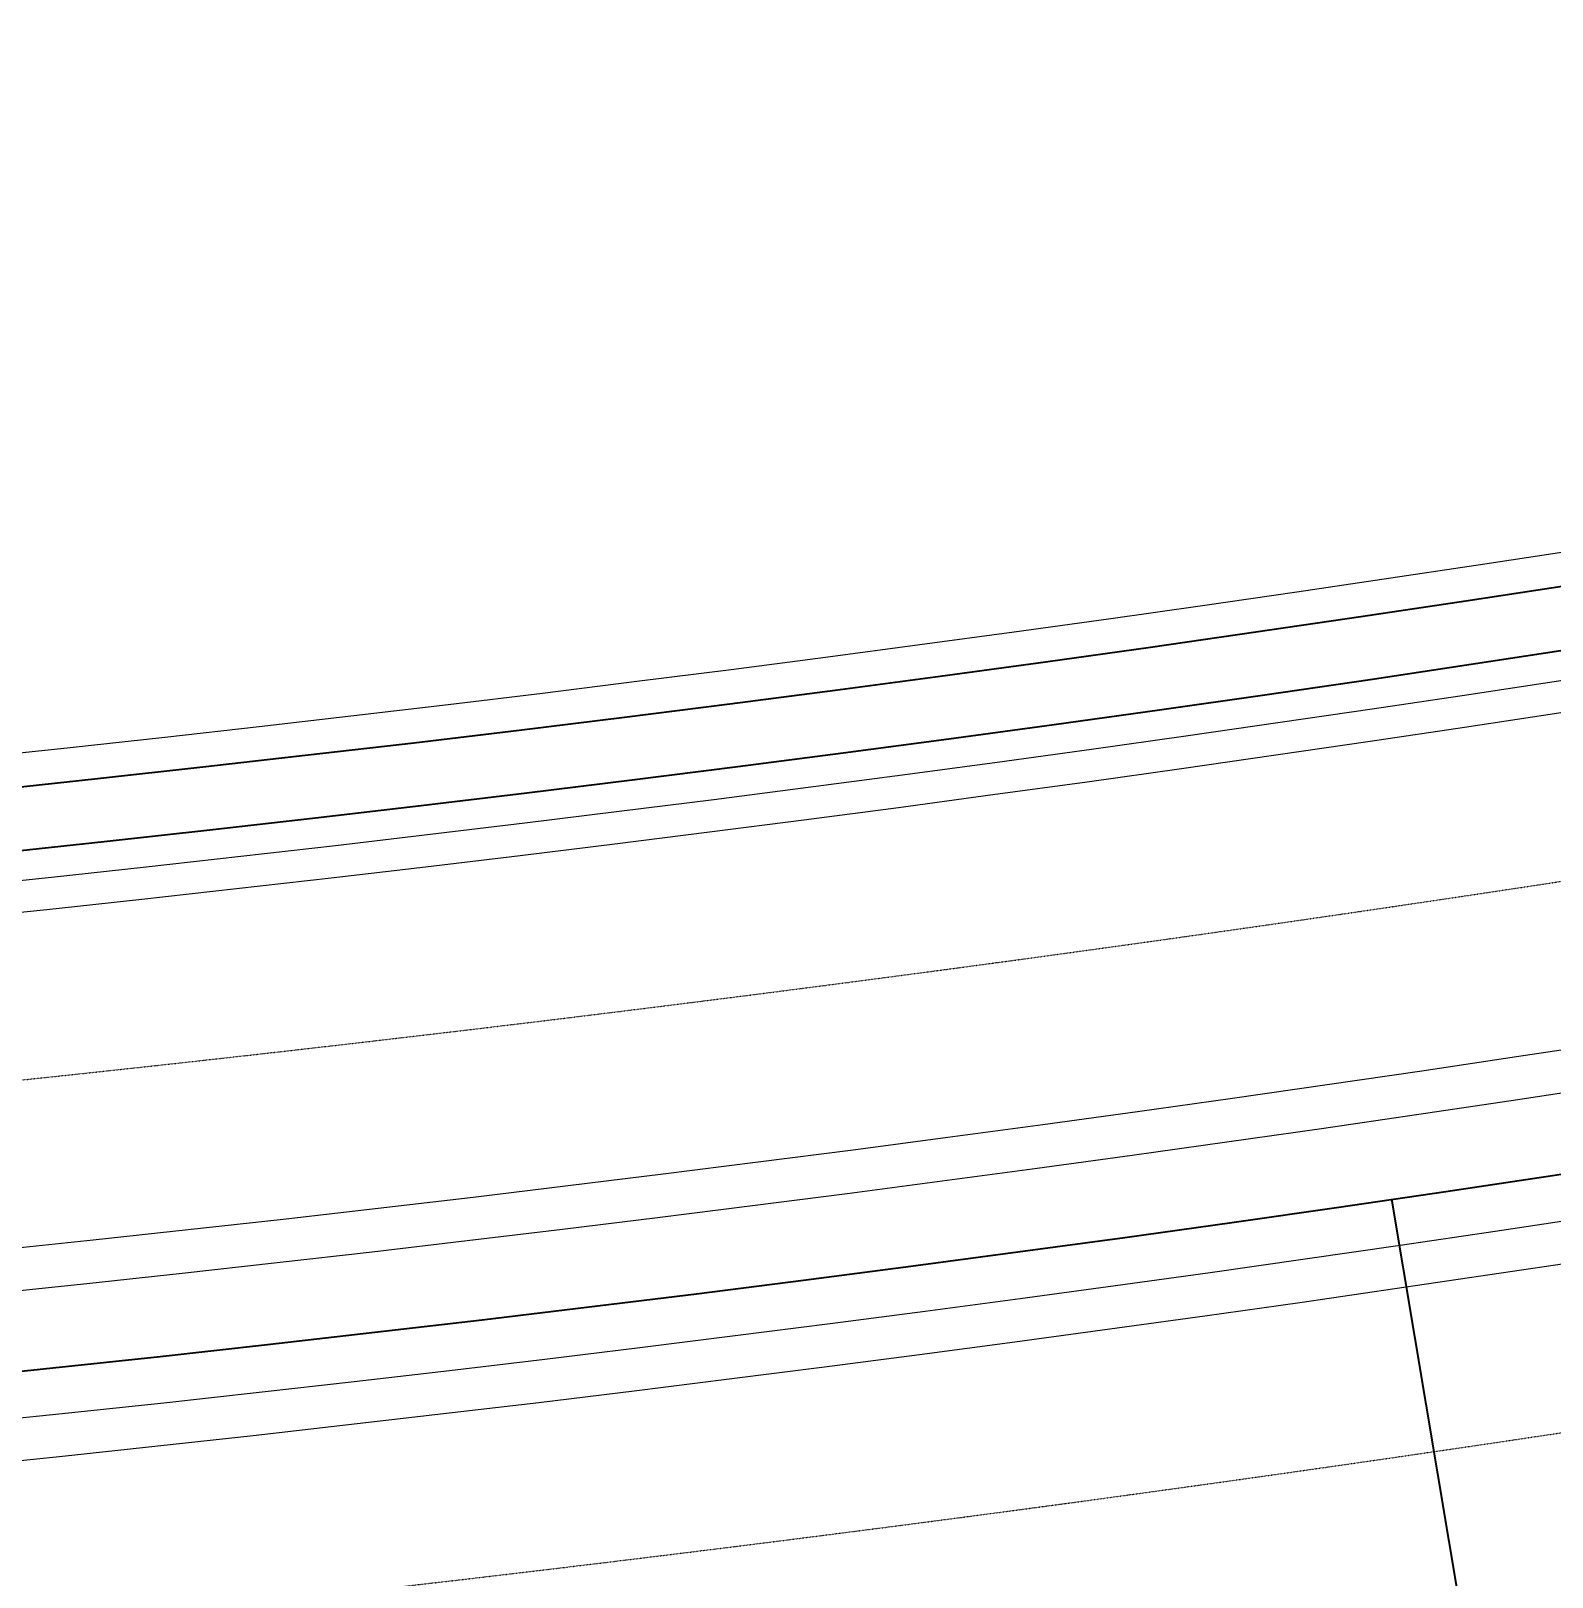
# Model space of a CAD drawing. Header units: millimetres. Extents: x 263685 to 14136308, y -2404013 to 2433772.
# Drawn here: x 6936498 to 6972507, y -669483 to -632901 of the extents above; entities that cross this region are included whole.
import ezdxf

# ---------------------------------------------------------------- set-up
doc = ezdxf.new("R2010")
doc.units = ezdxf.units.MM
doc.linetypes.add('15-15', pattern=[6, 1.5, -3, 1.5])
doc.layers.add('_Defpoints', color=8, linetype='Continuous', plot=False)
for name, color, linetype in [('Основное направление 30.05.Верх покрытия', 7, 'Continuous'), ('Основное направление 30.05.Ось трассы', 7, 'Continuous'), ('Петля 1 ось справа.Верх покрытия', 7, 'Continuous'), ('Съезд Сартана.Ось трассы', 7, 'Continuous')]:
    doc.layers.add(name, color=color, linetype=linetype)

# ---------------------------------------------------------------- blocks, each defined once
blk = doc.blocks.new('дорога план')
at = {"layer": 'Основное направление 30.05.Верх покрытия', "color": 84, "flags": 128}
blk.add_lwpolyline([(-265125, 81028, 0.025264), (-191155, 52344, 0.186442), (374243, 80227)], format="xyb", dxfattribs=at)
at = {"layer": 'Основное направление 30.05.Верх покрытия', "color": 6, "flags": 128}
for points in [[(-265125, 77743, 0.024838), (-192097, 49496, 0.186005), (374243, 76946)], [(-265125, 67192, 0.023497), (-195127, 40334, 0.184624), (374243, 66407)], [(-265125, 63916, 0.023087), (-196068, 37485, 0.184202), (374243, 63136)]]:
    blk.add_lwpolyline(points, format="xyb", dxfattribs=at)
at = {"layer": 'Основное направление 30.05.Верх покрытия', "color": 5, "flags": 128}
for points in [[(-265125, 76921, 0.024735), (-192332, 48784, 0.185896), (374243, 76126)], [(374243, 67498, -0.184765), (-194813, 41283, -0.023634), (-265125, 68284, -0.023634)], [(-265125, 62822, 0.022954), (-196382, 36536, 0.184063), (374243, 62046)]]:
    blk.add_lwpolyline(points, format="xyb", dxfattribs=at)
at = {"layer": 'Основное направление 30.05.Ось трассы', "color": 1, "lineweight": 40, "flags": 128}
blk.add_lwpolyline([(-265125, 65117, 0.208487), (374243, 64335)], format="xyb", dxfattribs=at)
at = {"layer": 'Петля 1 ось справа.Верх покрытия', "color": 5, "linetype": '15-15', "flags": 128}
for points in [[(-265125, 72600, 0.024182), (-193572, 45033, 0.185328), (374243, 71810)], [(-265125, 58518, 0.022417), (-197623, 32786, 0.183514), (374243, 57743)]]:
    blk.add_lwpolyline(points, format="xyb", dxfattribs=at)
at = {"layer": 'Съезд Сартана.Ось трассы', "color": 1, "lineweight": 40, "flags": 128}
blk.add_lwpolyline([(180809, -56942), (170275, 6358)], dxfattribs=at)

msp = doc.modelspace()

# ---------------------------------------------------------------- linework, layer by layer
at = {"layer": '_Defpoints', "lineweight": 40, "flags": 128}
for points in [[(6538752.5302, -589636.0559, 0.2084871919), (7167131.0908, -589750.8949, 0.2084871919)], [(6526179.6907, -618463.5811, 0.2084871919), (7179693.3927, -618583.0137, 0.2084871919)]]:
    msp.add_lwpolyline(points, format="xyb", dxfattribs=at)
at = {"layer": 'Основное направление 30.05.Ось трассы', "color": 2, "lineweight": 40, "true_color": 0xf1eb1f, "flags": 128}
for points in [[(6538152.8717, -591010.9776, 0.2084871919), (7167730.2467, -591126.0357, 0.2084871919)], [(6526779.3492, -617088.6594, 0.2084871919), (7179094.2368, -617207.8729, 0.2084871919)]]:
    msp.add_lwpolyline(points, format="xyb", dxfattribs=at)
at = {"layer": 'Основное направление 30.05.Ось трассы', "color": 1, "lineweight": 40, "flags": 128}
msp.add_lwpolyline([(6533255.6608, -602239.5049, 0.2084871919), (7172623.3532, -602356.3522)], format="xyb", dxfattribs=at)

# ---------------------------------------------------------------- block references
at = {"rotation": 0.05956409231201451}
msp.add_blockref('дорога план', (6798447.7567, -667080.4588), dxfattribs=at)

doc.saveas('drawing.dxf')
